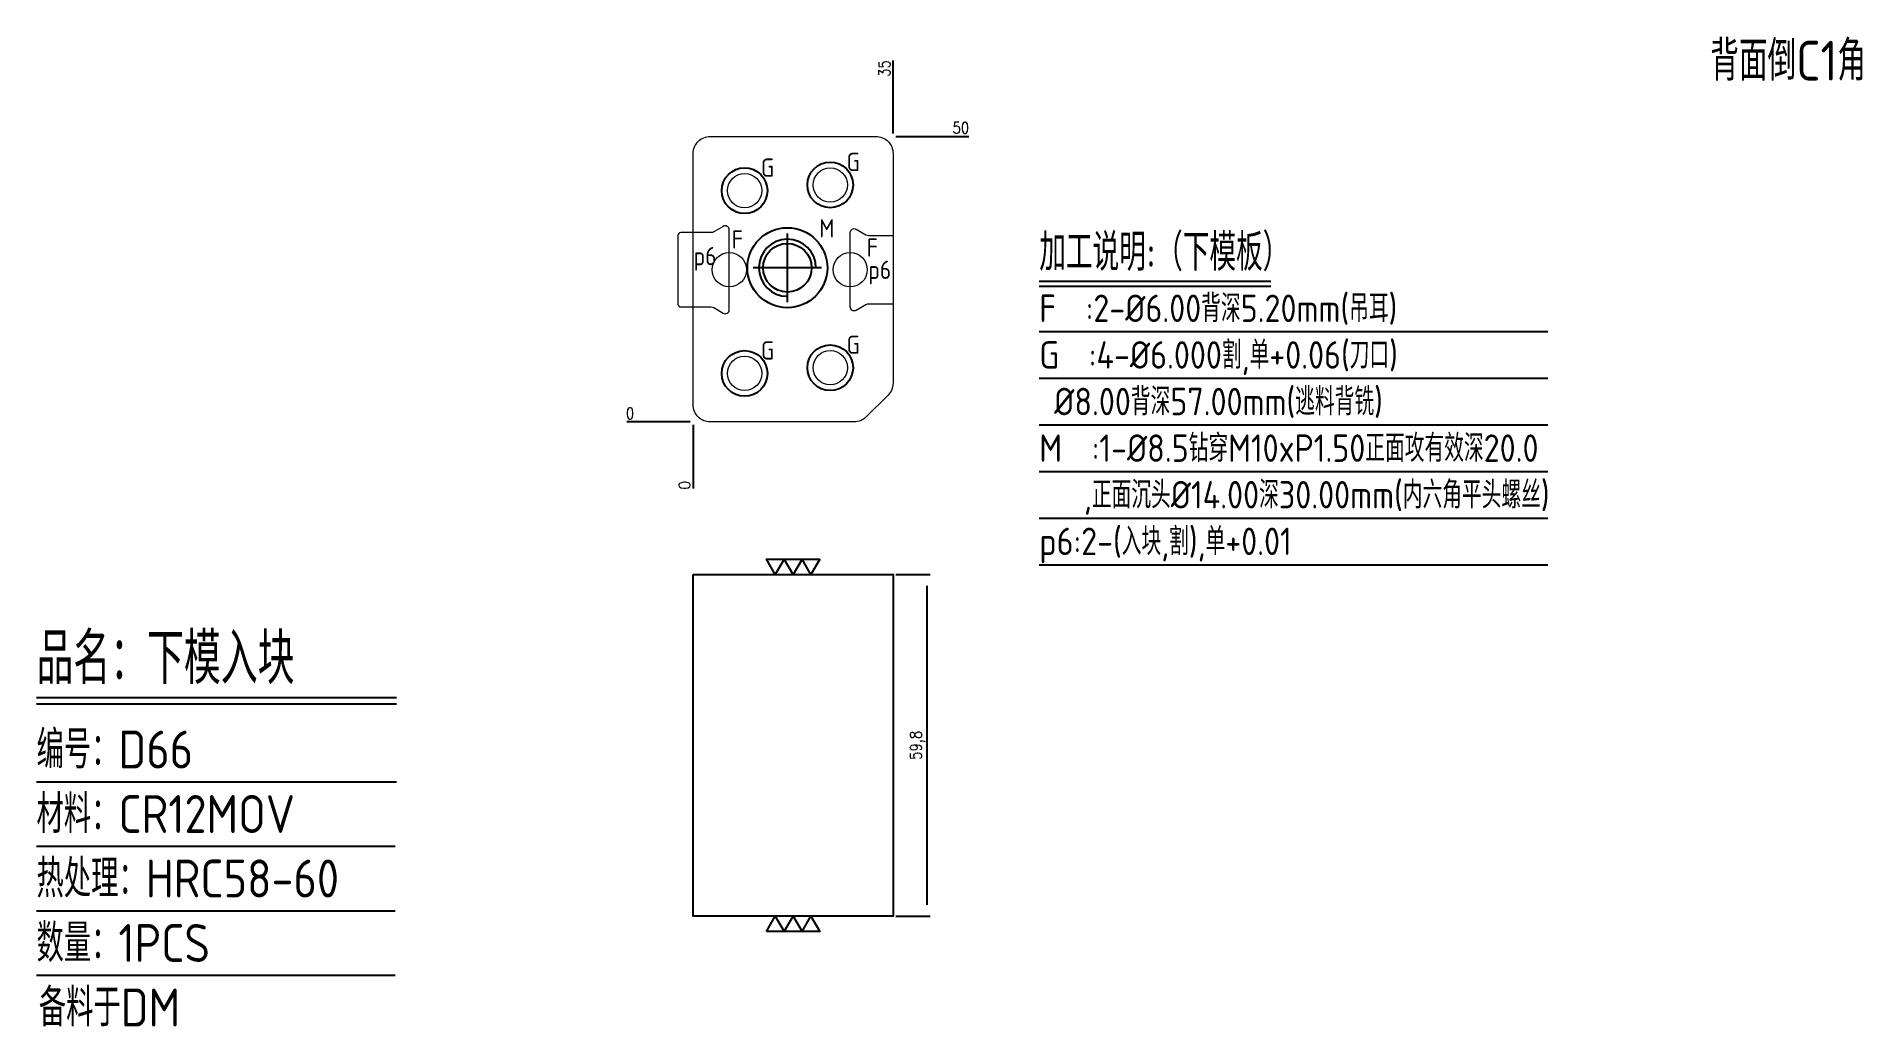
# Model space of a CAD drawing. Header units: millimetres. Extents: x 93218 to 93538, y -3027 to -2854.
import ezdxf
from ezdxf.enums import TextEntityAlignment as Align

# ---------------------------------------------------------------- set-up
doc = ezdxf.new("R2010")
doc.units = ezdxf.units.MM
for name, pattern in [('CENTER', [0]), ('DASHED', [0]), ('HIDDEN', [0])]:
    doc.linetypes.add(name, pattern=pattern)
for name, color, linetype in [('DIE_P', 2, 'Continuous'), ('DIM', 4, 'Continuous'), ('TEXT', 4, 'Continuous')]:
    doc.layers.add(name, color=color, linetype=linetype)
doc.styles.add('gbenor', font='gbenor.shx', dxfattribs={"bigfont": 'gbcbig.shx'})
doc.styles.get("Standard").update_dxf_attribs({"font": 'txt.shx', "width": 0.85, "bigfont": 'ctxt.shx'})
doc.dimstyles.new('T-2-WX', dxfattribs={"dimtxt": 2, "dimasz": 2, "dimexe": 0.5, "dimexo": 0.5, "dimgap": 0.5, "dimtad": 1, "dimtxsty": 'Standard', "dimblk": 'OPEN30', "dimcen": 0, "dimazin": 3, "dimtfac": 1, "dimtmove": 0, "dimatfit": 3, "dimldrblk": 'OPEN30', "dimlwd": -1, "dimlwe": -1})

# ---------------------------------------------------------------- blocks, each defined once
blk = doc.blocks.new('*D7579')
at = {"layer": 'Defpoints', "color": 0}
for p in [(93368.12, -2871.28), (93378.12, -2871.28), (93333.12, -2921.28)]:
    blk.add_point(p, dxfattribs=at)
at = {"layer": 'DIM', "color": 0}
for p, q in [((93368.62, -2871.28), (93372.12, -2871.28)), ((93372.12, -2871.28), (93374.12, -2871.28)), ((93374.12, -2871.28), (93381.38, -2871.28))]:
    blk.add_line(p, q, dxfattribs=at)
at = {"layer": 'DIM', "color": 0, "insert": (93380, -2869.78), "char_height": 2, "attachment_point": 5}
blk.add_mtext('50', dxfattribs=at)
blk = doc.blocks.new('_Open30')
blk = doc.blocks.new('*D7580')
at = {"layer": 'Defpoints', "color": 0}
for p in [(93323.12, -2921.28), (93333.12, -2921.28), (93333.12, -2921.28)]:
    blk.add_point(p, dxfattribs=at)
at = {"layer": 'DIM', "color": 0}
blk.add_line((93332.62, -2921.28), (93321.49, -2921.28), dxfattribs=at)
at = {"layer": 'DIM', "color": 0, "insert": (93322.06, -2919.78), "char_height": 2, "attachment_point": 5}
blk.add_mtext('0', dxfattribs=at)
blk = doc.blocks.new('*D7581')
at = {"layer": 'Defpoints', "color": 0}
for p in [(93333.12, -2921.28), (93333.12, -2921.28), (93333.12, -2931.28)]:
    blk.add_point(p, dxfattribs=at)
at = {"layer": 'DIM', "color": 0}
blk.add_line((93333.12, -2921.78), (93333.12, -2932.92), dxfattribs=at)
at = {"layer": 'DIM', "color": 0, "insert": (93331.62, -2932.35), "char_height": 2, "attachment_point": 5, "rotation": 90}
blk.add_mtext('0', dxfattribs=at)
blk = doc.blocks.new('*D7582')
at = {"layer": 'Defpoints', "color": 0}
for p in [(93368.12, -2861.28), (93368.12, -2871.28), (93333.12, -2921.28)]:
    blk.add_point(p, dxfattribs=at)
at = {"layer": 'DIM', "color": 0}
for p, q in [((93368.12, -2865.28), (93368.12, -2858.03)), ((93368.12, -2867.28), (93368.12, -2865.28)), ((93368.12, -2870.78), (93368.12, -2867.28))]:
    blk.add_line(p, q, dxfattribs=at)
at = {"layer": 'DIM', "color": 0, "insert": (93366.62, -2859.41), "char_height": 2, "attachment_point": 5, "rotation": 90}
blk.add_mtext('35', dxfattribs=at)
blk = doc.blocks.new('*D7583')
at = {"layer": 'Defpoints', "color": 0}
for p in [(93368.12, -2947.98), (93374.12, -2947.98), (93368.12, -3007.78)]:
    blk.add_point(p, dxfattribs=at)
at = {"layer": 'DIM', "color": 0}
for p, q in [((93368.62, -2947.98), (93374.62, -2947.98)), ((93374.12, -3005.78), (93374.12, -2949.98)), ((93368.62, -3007.78), (93374.62, -3007.78))]:
    blk.add_line(p, q, dxfattribs=at)
at = {"layer": 'DIM', "color": 0, "insert": (93372.43, -2977.88), "char_height": 2, "attachment_point": 5, "rotation": 90}
blk.add_mtext('59,8', dxfattribs=at)

msp = doc.modelspace()

# ---------------------------------------------------------------- linework, layer by layer
at = {"layer": 'DIE_P', "linetype": 'CENTER'}
for p, q in [((93349.623, -2900.283), (93349.623, -2888.283)), ((93355.623, -2894.283), (93343.623, -2894.283))]:
    msp.add_line(p, q, dxfattribs=at)
at = {"layer": 'DIE_P', "linetype": 'Continuous', "lineweight": 15}
msp.add_lwpolyline([(93368.123, -2874.283), (93368.123, -2914.455, -0.1989124), (93367.244, -2916.576), (93363.416, -2920.405, -0.1989124), (93361.294, -2921.283), (93336.123, -2921.283, -0.4142136), (93333.123, -2918.283), (93333.123, -2874.283, -0.4142136), (93336.123, -2871.283), (93365.123, -2871.283, -0.4142136)], format="xyb", close=True, dxfattribs=at)
at = {"layer": 'DIE_P', "color": 1, "linetype": 'Continuous', "lineweight": 15}
for points in [[(93330.443, -2888.633), (93330.443, -2900.633, 0.4142136), (93330.943, -2901.133), (93336.225, -2901.133, -0.1316525), (93336.725, -2901.267), (93338.393, -2902.23, 0.5773503), (93339.443, -2901.624), (93339.443, -2887.642, 0.5773503), (93338.393, -2887.036), (93336.725, -2887.999, -0.1316525), (93336.225, -2888.133), (93330.943, -2888.133, 0.4142136)], [(93368.123, -2888.633), (93368.123, -2900.633), (93363.861, -2900.633, 0.1316525), (93363.361, -2900.767), (93361.673, -2901.741, -0.5773503), (93360.623, -2901.135), (93360.623, -2888.13, -0.5773503), (93361.673, -2887.524), (93363.361, -2888.499, 0.1316525), (93363.861, -2888.633)]]:
    msp.add_lwpolyline(points, format="xyb", close=True, dxfattribs=at)
at = {"layer": 'DIE_P', "color": 4, "linetype": 'HIDDEN', "ltscale": 0.5}
for centre in [(93342.123, -2880.783), (93357.123, -2879.783), (93342.123, -2912.783), (93357.123, -2911.783)]:
    msp.add_circle(centre, 4, dxfattribs=at)
at = {"layer": 'DIE_P', "color": 1, "linetype": 'Continuous', "lineweight": 18}
for centre in [(93342.123, -2880.783), (93357.123, -2879.783), (93342.123, -2912.783), (93357.123, -2911.783)]:
    msp.add_circle(centre, 3, dxfattribs=at)
at = {"layer": 'DIE_P', "linetype": 'Continuous'}
msp.add_circle((93349.623, -2894.283), 7, dxfattribs=at)
at = {"layer": 'DIE_P'}
msp.add_circle((93349.623, -2894.283), 4.25, dxfattribs=at)
at = {"layer": 'DIE_P', "color": 52, "linetype": 'DASHED', "lineweight": 15}
for centre in [(93339.443, -2894.633), (93360.623, -2894.633)]:
    msp.add_circle(centre, 3, dxfattribs=at)
at = {"layer": 'DIE_P'}
msp.add_arc((93349.623, -2894.283), 5, 0, 270, dxfattribs=at)
at = {"layer": 'DIM', "color": 4, "linetype": 'Continuous', "lineweight": 25}
for p, q in [((93218.113, -2969.487), (93281.173, -2969.487)), ((93218.113, -2970.649), (93281.173, -2970.649)), ((93218.113, -2984.263), (93281.173, -2984.263)), ((93218.113, -2995.553), (93280.899, -2995.553)), ((93218.113, -3006.843), (93280.899, -3006.843)), ((93218.113, -3018.133), (93280.899, -3018.133))]:
    msp.add_line(p, q, dxfattribs=at)
at = {"layer": 'TEXT', "color": 3}
for p, q in [((93393.741, -2896.651), (93434.291, -2896.651)), ((93393.741, -2897.491), (93434.291, -2897.491))]:
    msp.add_line(p, q, dxfattribs=at)
at = {"layer": 'TEXT', "color": 3, "linetype": 'Continuous'}
for p, q in [((93393.741, -2905.459), (93482.798, -2905.459)), ((93393.741, -2913.619), (93482.798, -2913.619)), ((93393.741, -2921.779), (93482.798, -2921.779)), ((93393.741, -2929.939), (93482.798, -2929.939)), ((93393.741, -2938.099), (93482.798, -2938.099)), ((93393.741, -2946.259), (93482.798, -2946.259))]:
    msp.add_line(p, q, dxfattribs=at)
at = {"layer": 'TEXT'}
for points in [[(93355.299, -2945.28), (93353.74, -2947.98), (93352.182, -2945.28), (93350.623, -2947.98), (93349.064, -2945.28), (93347.505, -2947.98), (93345.946, -2945.28), (93355.299, -2945.28)], [(93345.946, -3010.48), (93347.505, -3007.78), (93349.064, -3010.48), (93350.623, -3007.78), (93352.182, -3010.48), (93353.74, -3007.78), (93355.299, -3010.48), (93345.946, -3010.48)]]:
    msp.add_lwpolyline(points, close=True, dxfattribs=at)
at = {"layer": 'TEXT', "color": 2}
msp.add_lwpolyline([(93333.123, -2947.98), (93368.123, -2947.98), (93368.123, -3007.78), (93333.123, -3007.78)], close=True, dxfattribs=at)

# ---------------------------------------------------------------- texts
at = {"layer": 'DIM', "color": 3, "linetype": 'Continuous', "lineweight": 25, "style": 'gbenor'}
for s, height, p in [('品名：下模入块', 8.9655, (93218.113, -2967.163)), ('编号：D66', 6.6411, (93218.113, -2981.939)), ('材料：CR12MOV', 6.6411, (93218.113, -2993.229)), ('热处理：HRC58-60', 6.64111, (93218.113, -3004.519)), ('数量：1PCS', 6.6411, (93218.113, -3015.809)), ('备料于DM', 6.6411, (93218.517, -3027.099))]:
    msp.add_text(s, height=height, dxfattribs=at).set_placement(p)
at = {"layer": 'TEXT', "color": 4, "lineweight": 18, "style": 'gbenor'}
msp.add_text('背面倒C1角', height=6.9635, dxfattribs=at).set_placement((93511.258, -2861.519))
at = {"layer": 'TEXT', "color": 4, "style": 'gbenor'}
for s, p in [('G', (93361.15, -2875.756)), ('G', (93346.15, -2876.756)), ('F', (93340.864, -2889.327)), ('M', (93356.524, -2887.382)), ('p6', (93335.192, -2892.233)), ('F', (93364.507, -2890.748)), ('p6', (93365.793, -2894.633)), ('G', (93361.15, -2907.756)), ('G', (93346.15, -2908.756))]:
    msp.add_text(s, height=3.2, dxfattribs=at).set_placement(p, align=Align.MIDDLE_CENTER)
for s, height, p in [('加工说明:（下模板）', 6.48, (93393.741, -2894.803)), ('F  :2-%%c6.00背深5.20mm(吊耳)', 4.8, (93393.741, -2903.779)), (' %%C8.00背深57.00mm(逃料背铣)', 4.8, (93393.741, -2920.099)), ('M  :1-%%C8.5钻穿M10xP1.50正面攻有效深20.0', 4.8, (93393.741, -2928.259)), ('   ,正面沉头%%c14.00深30.00mm(内六角平头螺丝)', 4.8, (93393.741, -2936.419))]:
    msp.add_text(s, height=height, dxfattribs=at).set_placement(p)
at = {"layer": 'TEXT', "color": 1, "style": 'gbenor'}
for s, p in [('G  :4-%%c6.000割,单+0.06(刀口)', (93393.741, -2911.939)), ('p6:2-(入块,割),单+0.01', (93393.741, -2944.579))]:
    msp.add_text(s, height=4.8, dxfattribs=at).set_placement(p)

# ---------------------------------------------------------------- dimensions: what is measured, and where the dimension line sits
at = {"layer": 'DIM'}
for feature_location, offset, dtype, origin, picture, middle in [((93368.123, -2871.283), (0, 10), 1, (93333.123, -2921.283), '*D7582', (93366.623, -2859.407)), ((93368.123, -2871.283), (10, 0), 0, (93333.123, -2921.283), '*D7579', (93379.999, -2869.783)), ((93333.122662366, -2921.283389142), (-10, 0), 0, (93333.122662366, -2921.283389142), '*D7580', (93322.055995699, -2919.783389142)), ((93333.122662366, -2921.283389142), (0, -10), 1, (93333.122662366, -2921.283389142), '*D7581', (93331.622662366, -2932.350055809))]:
    dim = msp.add_ordinate_dim(feature_location=feature_location, offset=offset, dtype=dtype, origin=origin, dimstyle='T-2-WX', dxfattribs=at)
    dim.commit()
    dim.dimension.update_dxf_attribs({"geometry": picture, "text_midpoint": middle})
dim = msp.add_linear_dim(base=(93374.123, -2947.98), p1=(93368.123, -3007.78), p2=(93368.123, -2947.98), angle=90, dimstyle='T-2-WX', dxfattribs=at)
dim.commit()
dim.dimension.update_dxf_attribs({"geometry": '*D7583', "text_midpoint": (93372.432, -2977.88)})

doc.saveas('drawing.dxf')
